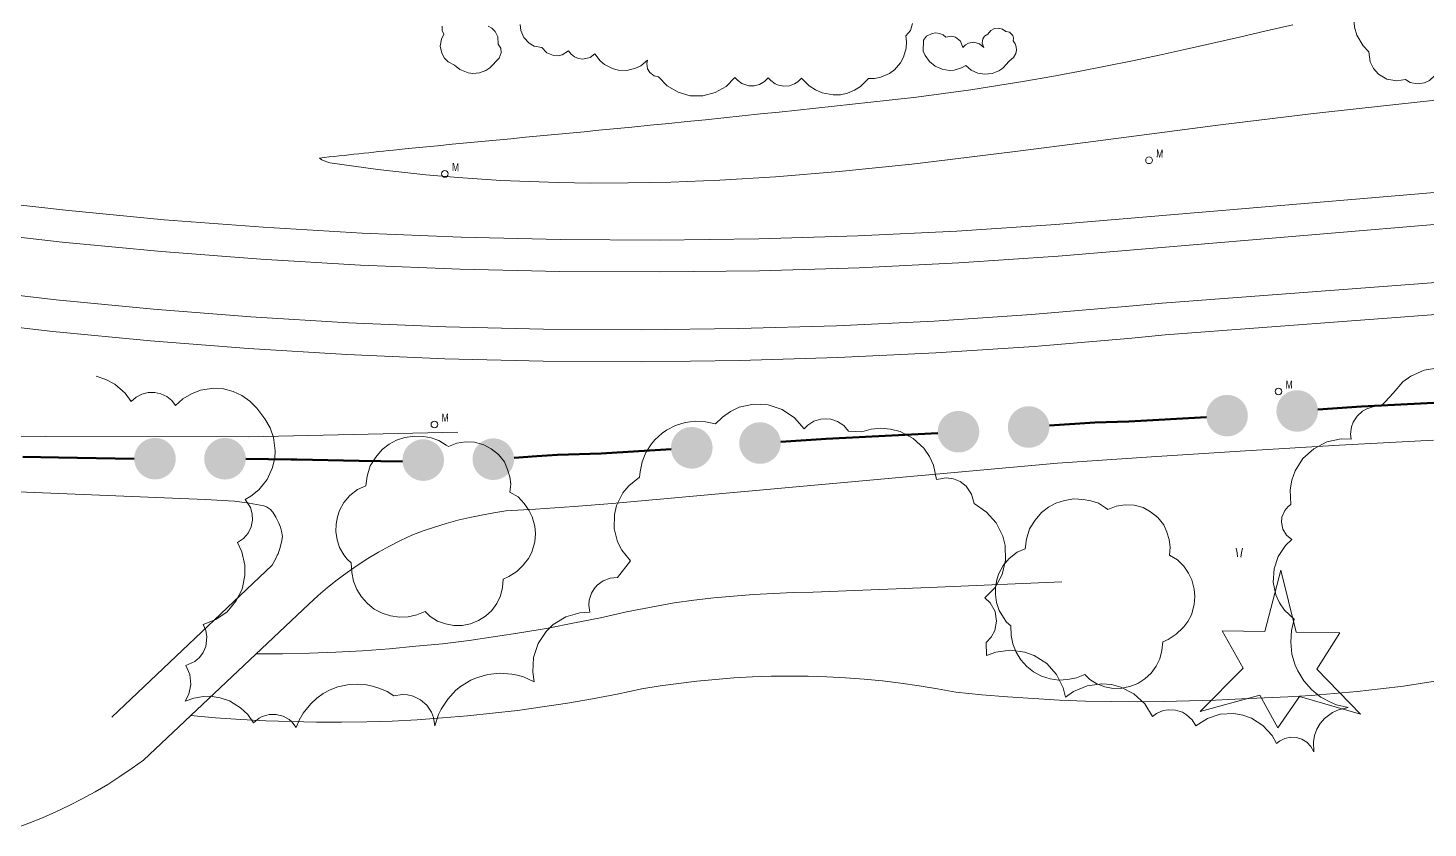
# Model space of a CAD drawing. Header units: metres. Extents: x -208 to 1512, y -277 to 123.
# Drawn here: x 702.9 to 765.9, y -100.6 to -64.6 of the extents above; entities that cross this region are included whole.
import ezdxf
from ezdxf.enums import TextEntityAlignment as Align

# ---------------------------------------------------------------- set-up
doc = ezdxf.new("R2010")
doc.units = ezdxf.units.M
doc.header["$MEASUREMENT"] = 0
for name, color, linetype in [('740_WienGV_Flwd-Bebauungsplan', 7, 'Continuous'), ('740_WienGV_L_Baum_ -gruppen_ Grünflächen', 7, 'Continuous'), ('740_WienGV_L_Brücken_ Viadukte', 7, 'Continuous'), ('740_WienGV_L_Böschungskante', 7, 'Continuous'), ('740_WienGV_L_Mast', 7, 'Continuous'), ('740_WienGV_T_Straßen_ Gehsteige_ Schienen', 7, 'Continuous')]:
    doc.layers.add(name, color=color, linetype=linetype)
doc.styles.add('ERSTELLTER_STIL_2', font='arial.ttf', dxfattribs={"width": 0.75})

# ---------------------------------------------------------------- blocks, each defined once
blk = doc.blocks.new('LO00130[545]_5', base_point=(721.672, -71.157))
at = {"layer": '740_WienGV_L_Mast', "color": 252, "linetype": 'Continuous', "lineweight": 13, "true_color": 0x949494}
blk.add_circle((721.672, -71.157), 0.15, dxfattribs=at)
at = {"layer": '740_WienGV_L_Mast', "color": 252, "lineweight": 13, "true_color": 0x949494, "style": 'ERSTELLTER_STIL_2'}
blk.add_attdef('M', text='', height=0.36, rotation=358.95, dxfattribs=at).set_placement((721.989, -71.136), align=Align.BOTTOM_LEFT)
blk = doc.blocks.new('LO00130[546]_5', base_point=(759.163, -80.942))
at = {"layer": '740_WienGV_L_Mast', "color": 252, "linetype": 'Continuous', "lineweight": 13, "true_color": 0x949494}
blk.add_circle((759.163, -80.942), 0.15, dxfattribs=at)
at = {"layer": '740_WienGV_L_Mast', "color": 252, "lineweight": 13, "true_color": 0x949494, "style": 'ERSTELLTER_STIL_2'}
blk.add_attdef('M', text='', height=0.36, rotation=358.95, dxfattribs=at).set_placement((759.48, -80.922), align=Align.BOTTOM_LEFT)
blk = doc.blocks.new('LO00130[547]_5', base_point=(753.342, -70.544))
at = {"layer": '740_WienGV_L_Mast', "color": 252, "linetype": 'Continuous', "lineweight": 13, "true_color": 0x949494}
blk.add_circle((753.342, -70.544), 0.15, dxfattribs=at)
at = {"layer": '740_WienGV_L_Mast', "color": 252, "lineweight": 13, "true_color": 0x949494, "style": 'ERSTELLTER_STIL_2'}
blk.add_attdef('M', text='', height=0.36, rotation=358.95, dxfattribs=at).set_placement((753.66, -70.523), align=Align.BOTTOM_LEFT)
blk = doc.blocks.new('LO00130[548]_5', base_point=(721.199, -82.427))
at = {"layer": '740_WienGV_L_Mast', "color": 252, "linetype": 'Continuous', "lineweight": 13, "true_color": 0x949494}
blk.add_circle((721.199, -82.427), 0.15, dxfattribs=at)
at = {"layer": '740_WienGV_L_Mast', "color": 252, "lineweight": 13, "true_color": 0x949494, "style": 'ERSTELLTER_STIL_2'}
blk.add_attdef('M', text='', height=0.36, rotation=358.95, dxfattribs=at).set_placement((721.517, -82.406), align=Align.BOTTOM_LEFT)
blk = doc.blocks.new('GI00131_ATT627(WIESE)0[568]_5', base_point=(757.403, -88.186))
at = {"layer": '740_WienGV_L_Baum_ -gruppen_ Grünflächen', "color": 252, "linetype": 'Continuous', "lineweight": 13, "true_color": 0x949494}
for p, q in [((757.267, -87.984), (757.307, -88.205)), ((757.499, -88.202), (757.547, -87.989)), ((757.307, -88.205), (757.327, -88.385)), ((757.471, -88.388), (757.499, -88.202))]:
    blk.add_line(p, q, dxfattribs=at)
blk = doc.blocks.new('GI0007_ATT22(LAUB)0[610]_5', base_point=(721.263, -87.21))
at = {"layer": '740_WienGV_L_Baum_ -gruppen_ Grünflächen', "color": 252, "linetype": 'Continuous', "lineweight": 13, "true_color": 0x949494}
for p, q in [((719.497, -83.136), (719.877, -83.015)), ((719.877, -83.015), (720.307, -82.946)), ((720.307, -82.946), (720.729, -82.967)), ((720.729, -82.967), (721.061, -83.03)), ((721.061, -83.03), (721.404, -83.139)), ((718.568, -83.9), (718.85, -83.553)), ((718.85, -83.553), (719.161, -83.315)), ((719.161, -83.315), (719.497, -83.136)), ((721.404, -83.139), (721.733, -83.35)), ((721.733, -83.35), (721.834, -83.422)), ((721.834, -83.422), (722.208, -83.269)), ((722.208, -83.269), (722.606, -83.206)), ((722.606, -83.206), (723.009, -83.226)), ((723.009, -83.226), (723.423, -83.336)), ((723.423, -83.336), (723.752, -83.528)), ((723.752, -83.528), (724.08, -83.783)), ((718.169, -84.756), (718.305, -84.285)), ((718.305, -84.285), (718.568, -83.9)), ((724.08, -83.783), (724.349, -84.108)), ((724.349, -84.108), (724.491, -84.443)), ((718.116, -85.19), (718.169, -84.756)), ((724.491, -84.443), (724.587, -84.778)), ((724.587, -84.778), (724.632, -85.112)), ((717.129, -85.94), (717.398, -85.625)), ((717.398, -85.625), (717.748, -85.344)), ((717.748, -85.344), (718.116, -85.19)), ((724.632, -85.112), (724.6, -85.469)), ((724.6, -85.469), (724.967, -85.681)), ((716.925, -86.295), (717.129, -85.94)), ((724.967, -85.681), (725.243, -85.974)), ((725.243, -85.974), (725.455, -86.278)), ((716.779, -86.913), (716.843, -86.581)), ((716.843, -86.581), (716.925, -86.295)), ((725.455, -86.278), (725.603, -86.582)), ((725.603, -86.582), (725.711, -87.006)), ((716.773, -87.246), (716.779, -86.913)), ((716.824, -87.611), (716.773, -87.246)), ((725.711, -87.006), (725.75, -87.327)), ((725.75, -87.327), (725.717, -87.698)), ((716.939, -87.959), (716.824, -87.611)), ((717.131, -88.282), (716.939, -87.959)), ((725.717, -87.698), (725.587, -88.162)), ((717.275, -88.483), (717.131, -88.282)), ((717.464, -88.647), (717.275, -88.483)), ((717.481, -89.082), (717.464, -88.647)), ((725.212, -88.744), (724.906, -89.033)), ((725.244, -88.7), (725.212, -88.744)), ((725.428, -88.46), (725.244, -88.7)), ((725.587, -88.162), (725.428, -88.46)), ((717.558, -89.468), (717.481, -89.082)), ((724.298, -89.38), (724.265, -89.763)), ((724.549, -89.263), (724.298, -89.38)), ((724.906, -89.033), (724.549, -89.263)), ((717.704, -89.842), (717.558, -89.468)), ((717.916, -90.178), (717.704, -89.842)), ((724.265, -89.763), (724.169, -90.133)), ((718.185, -90.478), (717.916, -90.178)), ((718.494, -90.726), (718.185, -90.478)), ((724.002, -90.475), (723.779, -90.785)), ((724.169, -90.133), (724.002, -90.475)), ((718.849, -90.912), (718.494, -90.726)), ((719.231, -91.034), (718.849, -90.912)), ((719.627, -91.093), (719.231, -91.034)), ((720.024, -91.074), (719.627, -91.093)), ((720.416, -90.992), (720.024, -91.074)), ((720.79, -90.839), (720.416, -90.992)), ((721.016, -91.067), (720.79, -90.839)), ((721.339, -91.265), (721.016, -91.067)), ((721.695, -91.399), (721.339, -91.265)), ((723.182, -91.247), (722.827, -91.388)), ((723.499, -91.042), (723.182, -91.247)), ((723.779, -90.785), (723.499, -91.042)), ((722.071, -91.47), (721.695, -91.399)), ((722.455, -91.465), (722.071, -91.47)), ((722.827, -91.388), (722.455, -91.465))]:
    blk.add_line(p, q, dxfattribs=at)
blk = doc.blocks.new('GI0007_ATT22(LAUB)0[611]_5', base_point=(750.922, -90.037))
at = {"layer": '740_WienGV_L_Baum_ -gruppen_ Grünflächen', "color": 252, "linetype": 'Continuous', "lineweight": 13, "true_color": 0x949494}
for p, q in [((748.509, -86.381), (748.821, -86.143)), ((748.821, -86.143), (749.157, -85.964)), ((749.157, -85.964), (749.536, -85.843)), ((749.536, -85.843), (749.966, -85.774)), ((749.966, -85.774), (750.388, -85.795)), ((750.388, -85.795), (750.72, -85.858)), ((750.72, -85.858), (751.064, -85.967)), ((751.064, -85.967), (751.392, -86.178)), ((751.392, -86.178), (751.493, -86.25)), ((751.493, -86.25), (751.867, -86.097)), ((751.867, -86.097), (752.265, -86.034)), ((752.265, -86.034), (752.668, -86.054)), ((752.668, -86.054), (753.082, -86.164)), ((753.082, -86.164), (753.411, -86.356)), ((747.964, -87.113), (748.227, -86.728)), ((748.227, -86.728), (748.509, -86.381)), ((753.411, -86.356), (753.739, -86.611)), ((753.739, -86.611), (754.009, -86.936)), ((747.828, -87.584), (747.964, -87.113)), ((754.009, -86.936), (754.15, -87.271)), ((754.15, -87.271), (754.246, -87.606)), ((747.407, -88.172), (747.775, -88.018)), ((747.775, -88.018), (747.828, -87.584)), ((754.246, -87.606), (754.291, -87.939)), ((754.291, -87.939), (754.259, -88.297)), ((746.584, -89.123), (746.789, -88.768)), ((746.789, -88.768), (747.057, -88.453)), ((747.057, -88.453), (747.407, -88.172)), ((754.259, -88.297), (754.626, -88.509)), ((754.626, -88.509), (754.902, -88.802)), ((746.438, -89.741), (746.502, -89.409)), ((746.502, -89.409), (746.584, -89.123)), ((754.902, -88.802), (755.114, -89.106)), ((755.114, -89.106), (755.262, -89.41)), ((755.262, -89.41), (755.37, -89.834)), ((746.432, -90.074), (746.438, -89.741)), ((755.37, -89.834), (755.409, -90.155)), ((746.483, -90.439), (746.432, -90.074)), ((746.598, -90.787), (746.483, -90.439)), ((755.376, -90.525), (755.246, -90.99)), ((755.409, -90.155), (755.376, -90.525)), ((746.79, -91.11), (746.598, -90.787)), ((746.934, -91.311), (746.79, -91.11)), ((755.087, -91.288), (754.904, -91.528)), ((755.246, -90.99), (755.087, -91.288)), ((747.123, -91.475), (746.934, -91.311)), ((747.141, -91.91), (747.123, -91.475)), ((747.217, -92.296), (747.141, -91.91)), ((754.565, -91.861), (754.209, -92.091)), ((754.871, -91.572), (754.565, -91.861)), ((754.904, -91.528), (754.871, -91.572)), ((747.363, -92.67), (747.217, -92.296)), ((753.957, -92.208), (753.924, -92.591)), ((754.209, -92.091), (753.957, -92.208)), ((747.575, -93.006), (747.363, -92.67)), ((747.845, -93.306), (747.575, -93.006)), ((753.828, -92.961), (753.662, -93.303)), ((753.924, -92.591), (753.828, -92.961)), ((748.154, -93.554), (747.845, -93.306)), ((748.509, -93.74), (748.154, -93.554)), ((748.89, -93.862), (748.509, -93.74)), ((750.075, -93.82), (749.683, -93.902)), ((750.449, -93.667), (750.075, -93.82)), ((750.675, -93.895), (750.449, -93.667)), ((753.438, -93.613), (753.158, -93.87)), ((753.662, -93.303), (753.438, -93.613)), ((749.286, -93.921), (748.89, -93.862)), ((749.683, -93.902), (749.286, -93.921)), ((750.998, -94.093), (750.675, -93.895)), ((751.354, -94.227), (750.998, -94.093)), ((751.73, -94.298), (751.354, -94.227)), ((752.114, -94.292), (751.73, -94.298)), ((752.487, -94.216), (752.114, -94.292)), ((752.841, -94.075), (752.487, -94.216)), ((753.158, -93.87), (752.841, -94.075))]:
    blk.add_line(p, q, dxfattribs=at)
blk = doc.blocks.new('GI0007_ATT22(NADEL)0[613]_5', base_point=(759.306, -92.52))
at = {"layer": '740_WienGV_L_Baum_ -gruppen_ Grünflächen', "color": 252, "linetype": 'Continuous', "lineweight": 13, "true_color": 0x949494}
for p, q in [((758.549, -91.739), (759.278, -88.971)), ((759.278, -88.971), (759.958, -91.764)), ((757.582, -93.392), (756.633, -91.703)), ((756.633, -91.703), (758.549, -91.739)), ((759.958, -91.764), (761.924, -91.8)), ((761.924, -91.8), (760.886, -93.437)), ((755.65, -95.331), (757.582, -93.392)), ((760.886, -93.437), (762.856, -95.453)), ((758.325, -94.604), (755.65, -95.331)), ((759.138, -96.064), (758.325, -94.604)), ((760.112, -94.654), (759.138, -96.064)), ((762.856, -95.453), (760.112, -94.654))]:
    blk.add_line(p, q, dxfattribs=at)

msp = doc.modelspace()

# ---------------------------------------------------------------- hatches: boundary and pattern name
at = {"layer": '740_WienGV_Flwd-Bebauungsplan', "linetype": 'Continuous', "lineweight": 0}
for points in [[(757.786, -81.966, 0.414214), (756.791, -81.095, 0.414214), (755.921, -82.091, 0.414214), (756.916, -82.961, 0.414214)], [(760.941, -81.754, 0.414214), (759.946, -80.884, 0.414214), (759.076, -81.879, 0.414214), (760.071, -82.749, 0.414214)], [(745.705, -82.688, 0.414214), (744.71, -81.818, 0.414214), (743.84, -82.813, 0.414214), (744.835, -83.683, 0.414214)], [(748.86, -82.477, 0.414214), (747.865, -81.607, 0.414214), (746.995, -82.602, 0.414214), (747.99, -83.472, 0.414214)], [(736.779, -83.199, 0.414214), (735.783, -82.329, 0.414214), (734.913, -83.324, 0.414214), (735.909, -84.194, 0.414214)], [(709.568, -83.965, 0.414214), (708.634, -83.029, 0.414214), (707.699, -83.963, 0.414214), (708.633, -84.899, 0.414214)], [(712.713, -83.967, 0.414214), (711.779, -83.031, 0.414214), (710.844, -83.965, 0.414214), (711.778, -84.901, 0.414214)], [(721.63, -83.965, 0.414214), (720.635, -83.095, 0.414214), (719.765, -84.09, 0.414214), (720.76, -84.96, 0.414214)], [(724.782, -83.923, 0.414214), (723.787, -83.053, 0.414214), (722.917, -84.049, 0.414214), (723.912, -84.919, 0.414214)], [(733.709, -83.412, 0.414214), (732.713, -82.542, 0.414214), (731.843, -83.538, 0.414214), (732.839, -84.408, 0.414214)]]:
    msp.add_hatch(color=1, dxfattribs=at).paths.add_polyline_path(points)

# ---------------------------------------------------------------- linework, layer by layer
at = {"layer": '740_WienGV_Flwd-Bebauungsplan', "color": 1, "linetype": 'Continuous', "lineweight": 50, "true_color": 0xfb0106}
for points in [[(762.898, -81.618), (760.941, -81.754)], [(767.917, -81.366), (762.898, -81.618)], [(750.902, -82.342), (748.86, -82.477)], [(755.921, -82.091), (752.433, -82.284), (750.902, -82.342)], [(738.821, -83.065), (736.779, -83.199)], [(743.84, -82.813), (738.821, -83.065)], [(731.843, -83.538), (728.695, -83.737), (726.74, -83.788)], [(707.699, -83.963), (704.3, -83.904), (702.686, -83.875)], [(714.752, -84.002), (712.713, -83.967)], [(719.765, -84.09), (717.811, -84.056), (715.007, -84.007), (714.752, -84.002)], [(726.74, -83.788), (725.804, -83.856), (724.782, -83.923)]]:
    msp.add_lwpolyline(points, dxfattribs=at)
at = {"layer": '740_WienGV_L_Baum_ -gruppen_ Grünflächen', "color": 72, "linetype": 'Continuous', "lineweight": 13, "true_color": 0x69e600}
for points in [[(766.534, -66.639), (766.319, -66.515), (766.2, -66.732), (765.959, -66.958), (765.736, -67.065), (765.41, -67.11), (765.088, -67.039), (764.874, -66.915), (764.483, -66.973), (764.045, -66.891), (763.662, -66.662), (763.44, -66.411), (763.292, -66.111), (763.225, -65.67), (762.972, -65.397), (762.693, -64.913), (762.582, -64.558), (762.536, -64.002), (762.637, -63.454), (762.877, -62.95), (763.109, -62.659), (763.541, -62.307)], [(723.612, -64.506), (723.786, -64.607), (723.928, -64.751), (724.049, -64.989), (724.073, -65.322), (724.184, -65.5), (724.207, -65.708), (724.116, -65.942), (723.689, -66.386), (723.518, -66.5), (723.231, -66.61), (722.926, -66.64), (722.722, -66.615), (722.344, -66.462), (722.108, -66.266), (721.821, -66.116), (721.65, -65.942), (721.53, -65.731), (721.465, -65.414), (721.513, -65.094), (721.62, -64.876), (721.553, -64.701), (721.551, -64.514)], [(730.757, -66.186), (730.787, -66.043), (730.479, -66.29), (730.241, -66.406), (729.858, -66.497), (729.463, -66.485), (729.207, -66.419), (728.856, -66.239), (728.653, -66.07), (728.412, -65.757), (728.2, -65.913), (727.882, -65.988), (727.686, -65.964), (727.502, -65.89), (727.346, -65.771), (727.225, -65.615), (726.953, -65.796), (726.761, -65.841), (726.563, -65.835), (726.259, -65.713), (726.038, -65.472), (725.694, -65.404), (725.464, -65.277), (725.223, -65.023), (725.085, -64.701), (725.06, -64.439)], [(742.711, -64.388), (742.616, -64.698), (742.398, -64.939), (742.433, -65.218), (742.418, -65.5), (742.303, -65.907), (742.169, -66.155), (741.891, -66.473), (741.664, -66.64), (741.277, -66.81), (741, -66.863), (740.718, -66.868), (740.368, -67.219), (740.089, -67.396), (739.783, -67.521), (739.459, -67.591), (739.129, -67.602), (738.642, -67.511), (738.338, -67.381), (738.061, -67.198), (737.718, -66.842), (737.542, -67.017), (737.403, -67.105), (737.17, -67.189), (736.923, -67.209), (736.68, -67.163), (736.528, -67.098), (736.327, -66.953), (736.218, -66.829), (736.042, -67.003), (735.828, -67.127), (735.588, -67.19), (735.341, -67.188), (735.028, -67.085), (734.827, -66.939), (734.718, -66.815), (734.316, -67.217), (733.824, -67.5), (733.275, -67.643), (732.707, -67.638), (732.161, -67.484), (731.674, -67.193), (731.28, -66.785), (731.089, -66.74), (730.892, -66.596), (730.792, -66.428), (730.757, -66.186)], [(620.22, -79.286), (623.318, -79.301), (624.867, -79.307), (625.642, -79.311), (626.416, -79.315), (627.542, -79.322), (629.664, -79.349), (631.532, -79.385), (633.173, -79.425), (636.053, -79.513), (640.383, -79.683), (642.545, -79.78), (644.7, -79.886), (651.172, -80.24), (660.878, -80.83), (670.587, -81.401), (687.131, -82.394), (691.268, -82.612), (694.372, -82.749), (699.028, -82.898), (701.357, -82.941), (703.687, -82.961), (712.843, -82.986), (722.253, -82.766)], [(764.329, -81.014), (764.76, -80.513), (765.113, -80.249), (765.716, -79.979), (766.368, -79.877)], [(705.985, -80.252), (706.423, -80.395), (706.828, -80.615), (707.293, -81.018), (707.568, -81.388), (707.789, -81.196), (708.047, -81.061), (708.331, -80.989), (708.623, -80.985), (708.902, -81.047), (709.16, -81.171), (709.383, -81.351), (709.559, -81.577), (709.889, -81.276), (710.269, -81.041), (710.686, -80.882), (711.274, -80.794), (711.718, -80.825), (712.145, -80.935), (712.546, -81.122), (712.904, -81.38), (713.21, -81.699), (713.574, -82.177), (713.807, -82.574), (713.963, -83.006), (714.039, -83.614), (714.02, -83.921), (713.923, -84.362), (713.673, -84.904), (713.299, -85.37), (712.95, -85.652), (712.692, -85.803), (712.926, -86.166), (713.005, -86.444), (713.018, -86.732)], [(749.592, -94.697), (749.95, -94.44), (750.558, -94.181), (751.213, -94.091), (751.652, -94.128), (752.078, -94.241), (752.664, -94.547), (753.148, -94.995), (753.499, -95.554), (753.679, -95.425), (753.982, -95.296), (754.199, -95.256), (754.529, -95.269), (754.844, -95.368), (755.035, -95.478), (755.277, -95.703), (755.453, -95.982), (755.966, -95.646), (756.549, -95.457), (757.16, -95.427), (757.563, -95.498), (757.948, -95.637), (758.464, -95.967), (758.876, -96.421), (759.078, -96.777), (759.214, -96.664), (759.448, -96.543), (759.706, -96.487), (759.97, -96.498), (760.222, -96.576), (760.445, -96.718), (760.625, -96.911), (760.749, -97.143), (760.735, -96.699), (760.79, -96.407), (760.894, -96.129), (761.045, -95.872), (761.237, -95.646), (761.592, -95.377), (761.861, -95.253), (762.296, -95.158), (761.781, -95.033), (761.534, -94.937), (761.068, -94.683), (760.854, -94.527), (760.654, -94.352), (760.305, -93.954), (760.029, -93.5), (759.921, -93.258), (759.773, -92.75), (759.714, -92.222), (759.748, -91.693), (759.873, -91.178), (759.44, -90.777), (759.216, -90.452), (759.052, -90.093), (758.932, -89.515), (758.967, -88.925), (759.154, -88.365), (759.482, -87.873), (759.768, -87.602), (759.524, -87.403), (759.36, -87.134), (759.298, -86.826), (759.321, -86.591), (759.444, -86.301), (759.597, -86.12), (759.722, -86.025), (759.688, -85.365), (759.763, -84.93), (759.913, -84.516), (760.267, -83.958), (760.755, -83.514), (761.343, -83.213), (761.988, -83.076), (762.429, -83.081), (762.408, -82.861), (762.449, -82.533), (762.524, -82.326), (762.702, -82.047), (762.946, -81.825), (763.137, -81.715), (763.453, -81.619), (763.783, -81.608), (764.329, -81.014)], [(719.372, -94.627), (719.746, -94.565), (719.997, -94.581), (720.242, -94.64), (720.582, -94.806), (720.866, -95.055), (721.074, -95.371), (721.164, -95.607), (721.218, -95.981), (721.385, -95.468), (721.503, -95.225), (721.799, -94.774), (722.169, -94.382), (722.38, -94.212), (722.84, -93.931), (723.087, -93.821), (723.605, -93.671), (724.141, -93.614), (724.679, -93.652), (724.943, -93.705), (725.202, -93.782), (725.694, -94.004), (725.621, -93.57), (725.656, -92.91), (725.864, -92.283), (726.228, -91.732), (726.545, -91.426), (727.11, -91.084), (727.744, -90.9), (728.185, -90.874), (728.145, -90.547), (728.166, -90.327), (728.269, -90.014), (728.383, -89.825), (728.528, -89.658), (728.794, -89.463), (729.102, -89.344), (729.431, -89.31), (730.025, -88.562), (729.628, -88.077), (729.44, -87.704), (729.287, -87.097), (729.299, -86.47), (729.398, -86.064), (729.676, -85.503), (729.94, -85.178), (730.432, -84.79), (730.449, -84.561), (730.544, -84.112), (730.717, -83.687), (730.962, -83.299), (731.109, -83.123), (731.446, -82.812), (731.634, -82.68), (732.041, -82.469), (732.48, -82.333), (732.935, -82.275), (733.393, -82.299), (733.84, -82.403), (734.152, -82.09), (734.513, -81.838), (734.914, -81.653), (735.559, -81.514), (736.219, -81.549), (736.846, -81.756), (737.398, -82.12), (737.835, -82.615), (737.991, -82.459), (738.27, -82.282), (738.585, -82.185), (738.804, -82.168), (739.024, -82.189), (739.337, -82.292), (739.613, -82.473), (739.831, -82.721), (740.418, -82.752), (740.843, -82.634), (741.282, -82.593), (741.721, -82.63), (742.147, -82.743), (742.733, -83.049), (743.218, -83.496), (743.469, -83.859), (743.652, -84.26), (743.788, -84.906), (744.22, -84.827), (744.548, -84.868), (744.852, -84.995), (745.115, -85.197), (745.364, -85.558), (745.473, -85.983), (746.028, -86.363), (746.47, -86.854), (746.768, -87.443), (746.876, -87.87), (746.894, -88.531), (746.738, -89.172), (746.419, -89.751), (745.961, -90.226), (746.202, -90.452), (746.418, -90.835), (746.487, -91.268), (746.402, -91.698)], [(766.144, -83.131), (761.909, -83.363), (757.684, -83.616), (753.458, -83.888), (749.232, -84.171), (729.196, -85.974), (727.483, -86.113), (725.75, -86.231), (724.409, -86.316), (723.867, -86.397), (723.325, -86.497), (722.793, -86.607), (722.261, -86.727), (721.728, -86.877), (721.205, -87.038), (720.692, -87.208), (720.178, -87.399), (719.674, -87.64), (719.179, -87.901), (718.684, -88.172), (718.208, -88.453), (717.733, -88.765), (717.277, -89.076), (716.83, -89.418), (716.394, -89.76), (715.967, -90.122), (715.55, -90.505)], [(697.352, -85.25), (710.888, -85.802), (712.214, -85.878), (712.874, -85.958), (713.533, -86.089), (713.649, -86.131), (713.824, -86.251), (713.935, -86.374), (714.075, -86.591), (714.192, -86.829), (714.282, -87.051), (714.33, -87.218), (714.362, -87.469), (714.329, -87.716), (714.248, -88.009), (714.207, -88.143), (714.169, -88.239), (714.135, -88.304), (714.077, -88.416), (713.902, -88.754)], [(713.018, -86.732), (712.958, -87.03), (712.818, -87.314), (712.611, -87.554), (712.349, -87.734), (712.545, -88.154), (712.68, -88.758), (712.681, -89.222), (712.549, -89.826), (712.275, -90.378), (711.876, -90.845), (711.374, -91.199), (710.801, -91.422), (710.918, -91.689), (710.971, -91.976), (710.921, -92.41), (710.807, -92.676), (710.637, -92.906), (710.419, -93.092), (710.027, -93.266), (710.207, -93.676), (710.252, -94.122), (710.156, -94.561), (709.986, -94.869)], [(746.402, -91.698), (746.242, -91.988), (746.013, -92.225), (746.029, -92.818), (746.446, -92.664), (747.105, -92.576), (747.764, -92.664), (748.181, -92.817), (748.74, -93.178), (749.184, -93.673), (749.484, -94.266), (749.592, -94.697)], [(709.986, -94.869), (710.376, -94.729), (710.818, -94.656), (711.117, -94.652), (711.558, -94.717), (711.979, -94.861), (712.486, -95.169), (712.809, -95.476), (713.069, -95.838), (713.316, -95.637), (713.457, -95.562), (713.764, -95.473), (714.082, -95.467), (714.391, -95.544), (714.669, -95.7), (714.79, -95.804), (714.986, -96.054), (715.124, -95.721), (715.302, -95.406), (715.639, -94.983), (715.906, -94.74), (716.201, -94.531), (716.519, -94.361), (716.856, -94.232), (717.371, -94.122), (717.723, -94.102), (718.073, -94.125), (718.418, -94.189), (718.753, -94.296), (719.073, -94.442), (719.372, -94.627)], [(708.111, -97.52), (707.604, -97.89), (707.057, -98.26), (706.51, -98.611), (705.944, -98.95), (705.358, -99.27), (704.772, -99.569), (704.177, -99.848), (703.572, -100.117), (702.958, -100.356), (702.364, -100.575)]]:
    msp.add_lwpolyline(points, dxfattribs=at)
msp.add_lwpolyline([(746.902, -64.743), (747.074, -64.786), (747.215, -64.937), (747.247, -65.051), (747.237, -65.17), (747.322, -65.298), (747.371, -65.443), (747.38, -65.596), (747.348, -65.746), (747.248, -65.924), (747.047, -66.079), (746.764, -66.404), (746.584, -66.523), (746.282, -66.64), (745.96, -66.673), (745.64, -66.621), (745.345, -66.487), (745.096, -66.28), (744.902, -66.389), (744.583, -66.484), (744.362, -66.5), (744.033, -66.449), (743.728, -66.314), (743.469, -66.104), (743.275, -65.835), (743.188, -65.63), (743.195, -65.138), (743.338, -64.964), (743.587, -64.833), (743.754, -64.81), (743.922, -64.833), (744.078, -64.898), (744.211, -65.003), (744.452, -64.963), (744.642, -65.009), (744.87, -65.192), (744.974, -65.465), (745.083, -65.356), (745.218, -65.278), (745.469, -65.235), (745.716, -65.304), (745.91, -65.472), (745.835, -65.282), (745.865, -65.078), (745.942, -64.964), (746.086, -64.87), (746.233, -64.699), (746.396, -64.618), (746.575, -64.598), (746.752, -64.641)], close=True, dxfattribs=at)
at = {"layer": '740_WienGV_L_Brücken_ Viadukte', "color": 252, "linetype": 'Continuous', "lineweight": 13, "true_color": 0x949494}
for p, q in [((713.902, -88.754), (706.686, -95.583)), ((708.111, -97.52), (715.55, -90.505))]:
    msp.add_line(p, q, dxfattribs=at)
at = {"layer": '740_WienGV_L_Böschungskante', "color": 252, "linetype": 'Continuous', "lineweight": 13, "true_color": 0x949494}
msp.add_line((732.178, -94.07), (731.356, -94.185), dxfattribs=at)
for points in [[(716.026, -70.442), (716.249, -70.417), (716.47, -70.393), (716.693, -70.368), (716.915, -70.344), (717.138, -70.321), (717.359, -70.297), (717.581, -70.273), (717.804, -70.249), (718.026, -70.225), (718.249, -70.201), (718.471, -70.178), (718.693, -70.154), (718.915, -70.131), (719.138, -70.108), (719.36, -70.085), (720.02, -70.018), (720.679, -69.952), (721.339, -69.886), (721.998, -69.823), (722.658, -69.759), (723.318, -69.696), (723.977, -69.633), (724.638, -69.571), (725.298, -69.508), (725.957, -69.446), (726.617, -69.384), (727.278, -69.321), (727.937, -69.258), (728.597, -69.195), (729.256, -69.131), (730.084, -69.051), (730.911, -68.969), (731.738, -68.886), (732.565, -68.802), (733.392, -68.717), (734.219, -68.632), (735.046, -68.545), (735.873, -68.46), (736.7, -68.372), (737.526, -68.285), (738.352, -68.196), (739.179, -68.108), (740.006, -68.019), (740.832, -67.93), (741.659, -67.841), (742.883, -67.701), (744.104, -67.544), (745.322, -67.372), (746.539, -67.185), (747.754, -66.984), (748.967, -66.771), (750.177, -66.546), (751.387, -66.31), (752.594, -66.066), (753.801, -65.812), (755.006, -65.55), (756.209, -65.281), (757.412, -65.007), (758.613, -64.727), (759.813, -64.444)], [(770.075, -67.414), (762.933, -68.194), (760.614, -68.459), (756.559, -68.954), (750.481, -69.735), (747.442, -70.127), (744.403, -70.507), (742.669, -70.711), (739.407, -71.047), (736.545, -71.28), (734.037, -71.432), (731.841, -71.521), (729.918, -71.561), (728.236, -71.565), (726.765, -71.544), (724.191, -71.448), (722.264, -71.324), (720.821, -71.198), (718.659, -70.959), (716.503, -70.651), (716.318, -70.601), (716.143, -70.517), (716.026, -70.442)], [(749.414, -89.505), (743.829, -89.743), (738.244, -89.971), (737.344, -89.984), (736.453, -90.028), (735.552, -90.071), (734.66, -90.145), (733.768, -90.229), (732.876, -90.332), (731.984, -90.446), (729.846, -90.847), (728.671, -91.115), (727.497, -91.354), (726.322, -91.582), (725.139, -91.781), (723.945, -91.969), (722.762, -92.137), (721.569, -92.285), (720.366, -92.403), (719.174, -92.512), (717.972, -92.6), (716.771, -92.668), (715.58, -92.706), (714.369, -92.734), (713.178, -92.742)], [(766.857, -93.876), (765.824, -94.037), (764.791, -94.188), (763.749, -94.319), (762.706, -94.43), (761.674, -94.531), (760.633, -94.612), (759.581, -94.672), (758.54, -94.723), (757.499, -94.764), (756.328, -94.823), (755.157, -94.861), (753.996, -94.89), (752.826, -94.899), (751.656, -94.887), (750.486, -94.866), (749.317, -94.824), (746.979, -94.681), (745.821, -94.58), (744.653, -94.469), (743.835, -94.314), (743.008, -94.179), (742.18, -94.063), (741.351, -93.958), (740.523, -93.883), (739.684, -93.818), (738.854, -93.772), (738.015, -93.747), (737.175, -93.742), (736.344, -93.746), (735.504, -93.771), (734.673, -93.826), (733.841, -93.891), (733.01, -93.965), (732.178, -94.07)], [(731.356, -94.185), (730.523, -94.32), (729.419, -94.55), (728.304, -94.769), (727.181, -94.959), (726.067, -95.128), (724.944, -95.288), (723.812, -95.417), (722.689, -95.536), (721.558, -95.626), (720.426, -95.705), (719.295, -95.764), (718.154, -95.803), (717.023, -95.813), (715.893, -95.812), (714.753, -95.791), (713.624, -95.75), (712.495, -95.7), (711.356, -95.619), (710.233, -95.518)]]:
    msp.add_lwpolyline(points, dxfattribs=at)
at = {"layer": '740_WienGV_T_Straßen_ Gehsteige_ Schienen', "color": 40, "linetype": 'Continuous', "lineweight": 13, "true_color": 0xffaa00}
for p, q in [((753.601, -73.056), (768.559, -71.79)), ((753.723, -74.487), (768.683, -73.221)), ((769.055, -75.834), (753.938, -76.967)), ((769.183, -77.262), (754.076, -78.396))]:
    msp.add_line(p, q, dxfattribs=at)
for points in [[(753.602, -73.056), (749.151, -73.43), (744.701, -73.724), (740.246, -73.939), (735.788, -74.075), (731.327, -74.129), (726.867, -74.105), (722.408, -74.002), (717.952, -73.818), (713.499, -73.555), (709.051, -73.214), (704.611, -72.792), (700.18, -72.291), (695.756, -71.711), (691.341, -71.051), (691.283, -71.043)], [(753.722, -74.487), (749.259, -74.862), (744.783, -75.158), (740.302, -75.374), (735.818, -75.51), (731.333, -75.566), (726.846, -75.541), (722.362, -75.437), (717.879, -75.253), (713.4, -74.988), (708.929, -74.644), (704.463, -74.22), (700.005, -73.716), (695.556, -73.134), (691.125, -72.471), (691.054, -72.46)], [(695.463, -75.731), (699.824, -76.312), (704.188, -76.815), (708.563, -77.238), (712.944, -77.582), (717.33, -77.846), (721.719, -78.033), (726.112, -78.138), (730.505, -78.166), (734.899, -78.114), (739.291, -77.982), (743.679, -77.771), (748.063, -77.48), (752.443, -77.111), (753.938, -76.967)], [(695.273, -77.154), (699.648, -77.737), (704.038, -78.243), (708.437, -78.667), (712.843, -79.014), (717.255, -79.281), (721.671, -79.468), (726.089, -79.574), (730.509, -79.602), (734.928, -79.549), (739.347, -79.417), (743.761, -79.205), (748.171, -78.913), (752.573, -78.541), (754.076, -78.396)]]:
    msp.add_lwpolyline(points, dxfattribs=at)

# ---------------------------------------------------------------- block references
at = {"layer": '740_WienGV_L_Baum_ -gruppen_ Grünflächen', "color": 72, "linetype": 'Continuous', "lineweight": 13, "true_color": 0x69e600}
for name, p in [('GI0007_ATT22(LAUB)0[610]_5', (721.263, -87.21)), ('GI0007_ATT22(LAUB)0[611]_5', (750.922, -90.037)), ('GI0007_ATT22(NADEL)0[613]_5', (759.306, -92.52))]:
    msp.add_blockref(name, p, dxfattribs=at)
at = {"layer": '740_WienGV_L_Baum_ -gruppen_ Grünflächen', "color": 252, "linetype": 'Continuous', "lineweight": 13, "true_color": 0x949494}
msp.add_blockref('GI00131_ATT627(WIESE)0[568]_5', (757.403, -88.186), dxfattribs=at)
at = {"layer": '740_WienGV_L_Mast', "color": 252, "linetype": 'Continuous', "lineweight": 13, "true_color": 0x949494}
ref = msp.add_blockref('LO00130[547]_5', (753.342, -70.544), dxfattribs=at)
ref.add_attrib('M', 'M', dxfattribs={"color": 252, "lineweight": 13, "true_color": 0x949494, "height": 0.36, "rotation": 358.95, "style": 'ERSTELLTER_STIL_2', "width": 0.75}).set_placement((753.66, -70.523), align=Align.BOTTOM_LEFT)
ref = msp.add_blockref('LO00130[545]_5', (721.672, -71.157), dxfattribs=at)
ref.add_attrib('M', 'M', dxfattribs={"color": 252, "lineweight": 13, "true_color": 0x949494, "height": 0.36, "rotation": 358.95, "style": 'ERSTELLTER_STIL_2', "width": 0.75}).set_placement((721.989, -71.136), align=Align.BOTTOM_LEFT)
ref = msp.add_blockref('LO00130[546]_5', (759.163, -80.942), dxfattribs=at)
ref.add_attrib('M', 'M', dxfattribs={"color": 252, "lineweight": 13, "true_color": 0x949494, "height": 0.36, "rotation": 358.95, "style": 'ERSTELLTER_STIL_2', "width": 0.75}).set_placement((759.48, -80.922), align=Align.BOTTOM_LEFT)
ref = msp.add_blockref('LO00130[548]_5', (721.199, -82.427), dxfattribs=at)
ref.add_attrib('M', 'M', dxfattribs={"color": 252, "lineweight": 13, "true_color": 0x949494, "height": 0.36, "rotation": 358.95, "style": 'ERSTELLTER_STIL_2', "width": 0.75}).set_placement((721.517, -82.406), align=Align.BOTTOM_LEFT)

doc.saveas('drawing.dxf')
